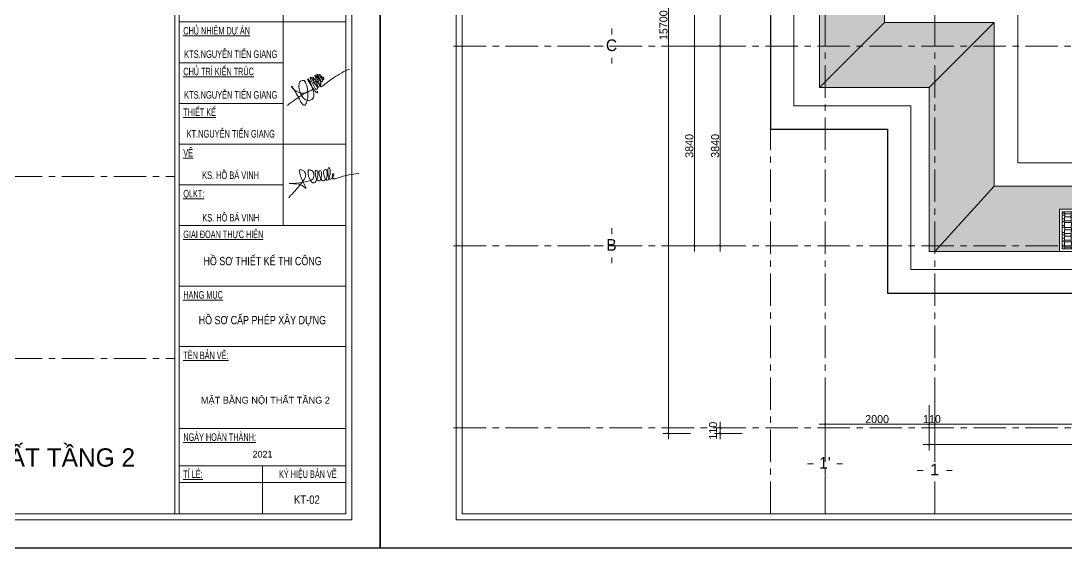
# Model space of a CAD drawing. Header units: millimetres. Extents: x 1832547 to 2001569, y -558009 to -417808.
# Drawn here: x 1936872 to 1956980, y -484525 to -474386 of the extents above; entities that cross this region are included whole.
import ezdxf
from ezdxf.enums import TextEntityAlignment as Align

# ---------------------------------------------------------------- set-up
doc = ezdxf.new("R2010")
doc.units = ezdxf.units.MM
doc.header["$MEASUREMENT"] = 0
doc.linetypes.add('CENTER', pattern=[2, 1.25, -0.25, 0.25, -0.25])
doc.layers.get('0').update_dxf_attribs({"linetype": 'CONTINUOUS'})
doc.layers.get('DEFPOINTS').update_dxf_attribs({"linetype": 'CONTINUOUS'})
for name, color, linetype, lineweight in [('AUDIT_I_160126172308-0', 7, 'CONTINUOUS', 5), ('CA. TUONG', 30, 'CONTINUOUS', 30), ('CA.dim 08', 8, 'CONTINUOUS', 13), ('CA.thay 145', 145, 'CONTINUOUS', 18), ('CA.tim 67', 67, 'CENTER', 9), ('CA.vat lieu 08', 8, 'CONTINUOUS', 5), ('CA.vat lieu 179', 179, 'CONTINUOUS', 5)]:
    doc.layers.add(name, color=color, linetype=linetype, lineweight=lineweight)
doc.styles.add('CA.JSC1', font='Vhavan.ttf', dxfattribs={"width": 0.8})
doc.styles.get("Standard").update_dxf_attribs({"font": 'roman.shx'})
doc.styles.add('VH01-VNAVANTH', font='Vhavan.ttf', dxfattribs={"width": 0.8})
doc.dimstyles.new('CA 70', dxfattribs={"dimscale": 0.7, "dimtxt": 220, "dimasz": 60, "dimexe": 160, "dimexo": 0, "dimgap": 30, "dimtad": 1, "dimdec": 0, "dimrnd": 5, "dimzin": 0, "dimdsep": 46, "dimtxsty": 'Standard', "dimblk": 'ARCHTICK', "dimcen": 0.09, "dimdle": 160, "dimclrd": 256, "dimclre": 256, "dimclrt": 255, "dimadec": 0, "dimazin": 0, "dimtfac": 1, "dimtdec": 0, "dimtix": 1, "dimtmove": 2, "dimatfit": 3, "dimldrblk": 'DOT', "dimfxl": 600, "dimfxlon": 1, "dimtolj": 1, "dimtzin": 0, "dimarcsym": 0})

# ---------------------------------------------------------------- blocks, each defined once
blk = doc.blocks.new('A$C2d76a15f')
at = {"color": 4, "linetype": 'Continuous', "lineweight": 18}
for p, q in [((1212.381184990983, 19312.80984569415), (1212.381184990983, 452.5398463322053)), ((27498.47177620605, 452.5398463322053), (27498.47177620605, 19312.80984569415)), ((1212.381184990983, 452.5398463322053), (27498.47177620605, 452.5398463322053))]:
    blk.add_line(p, q, dxfattribs=at)
for p, q in [((1305.551184986718, 19219.63984569728), (1305.551184986718, 545.7098463290749)), ((27405.30177621031, 545.7098463290749), (27405.30177621031, 19219.63984569728)), ((26405.40177626116, 5144.28509870905), (26405.40177626116, 9041.48416849156)), ((24743.30177632347, 8391.950990194484), (27405.30177621031, 8391.950990194484)), ((24743.30177632347, 7742.417811897409), (26405.40177626116, 7742.417811897409)), ((24743.30177632347, 7092.884633600333), (26405.40177626116, 7092.884633600333)), ((24743.30177632347, 6443.351455303244), (27405.30177621031, 6443.351455303244)), ((24743.30177632347, 5793.818277006154), (26405.40177626116, 5793.818277006154)), ((24743.30177632347, 5144.28509870905), (27405.30177621031, 5144.28509870905)), ((24743.30177632347, 4179.310098741626), (27405.30177621031, 4179.310098741626)), ((24743.30177632347, 3214.335098774187), (27405.30177621031, 3214.335098774187)), ((24743.30177632347, 1909.98484628294), (27405.30177621031, 1909.98484628294)), ((24743.30177632347, 1311.034846303213), (27405.30177621031, 1311.034846303213)), ((26074.30177626666, 1311.034846303213), (26074.30177626666, 545.7098463290749)), ((24743.30177632347, 1044.834846312209), (27405.30177621031, 1044.834846312209)), ((1305.551184986718, 545.7098463290749), (27405.30177621031, 545.7098463290749))]:
    blk.add_line(p, q)
at = {"linetype": 'Continuous', "lineweight": 18, "ltscale": 100}
for p, q in [((24676.75177632621, 545.7098463290749), (24676.75177632621, 19219.63984569728)), ((24743.30177632347, 545.7098463290749), (24743.30177632347, 19219.63984569728))]:
    blk.add_line(p, q, dxfattribs=at)
for points in [[(26903.66614295069, 7397.699936401212), (26882.96850821514, 7447.823583723277), (26866.79463418376, 7479.486968357029), (26854.19255601255, 7498.713613933307), (26841.12598578964, 7510.057709792582), (26832.72636245159, 7513.029399182828), (26832.30960711247, 7507.442494744146), (26837.05729259951, 7493.504784625751), (26851.47679292438, 7459.244813242001), (26890.24944157959, 7375.493251603681), (26914.14822723965, 7331.498842510349), (26933.8542496685, 7317.672063567077), (26946.01315731245, 7321.023979520829), (26952.72168420893, 7341.554744998122), (26951.04450843208, 7367.951344066161), (26925.4687232061, 7441.694422807785), (26899.05417388074, 7485.688831901116), (26883.54091468306, 7503.705525114896), (26876.41318194784, 7509.571513332143), (26874.73618238192, 7510.409511648901), (26873.47821244382, 7508.733515015403), (26873.8975944935, 7504.124562929886), (26899.89276176916, 7437.504431224033), (26935.9506312841, 7370.884299518164), (26958.17224116732, 7351.610570172636), (26971.58911874935, 7352.448568489393), (26979.13605732337, 7370.465339016415), (26979.13605732337, 7390.99602718045), (26967.81556135692, 7437.923469039026), (26940.56260035406, 7501.610567979633), (26921.69516581363, 7532.197158631439), (26914.5674330784, 7537.225148531948), (26911.21325773561, 7536.387150215191), (26910.37466984718, 7529.683240994429), (26916.66381469399, 7504.543523431636), (26948.52892097775, 7432.895479138517), (26966.55776762972, 7409.85079602423), (26987.94096583545, 7390.158106176952), (27002.19643130594, 7386.806112909942), (27004.71201876028, 7411.526792657727), (26995.90728645914, 7446.72233539505), (26968.65414924534, 7524.65525109392), (26955.65665371298, 7546.862013204713), (26945.17474563495, 7556.498877877477), (26939.72401246564, 7559.012795514487), (26938.46621873847, 7552.727924108716), (26946.85174520087, 7527.169246044175), (26979.97464521179, 7470.185979011087), (27001.77704925623, 7448.817292530295), (27021.48307168511, 7440.437386676036), (27031.12656808565, 7442.532343811281), (27031.96515597407, 7466.834063057335), (27023.16024746196, 7501.191607477884), (27007.64698826433, 7534.292193079946), (26994.649316521, 7550.213929158463), (26983.32882055455, 7555.241841745728), (26979.97464521179, 7552.727924108716), (26980.81323310021, 7545.604977072964), (26993.39152279383, 7521.30333514017), (27016.03251472673, 7492.811701623627), (27037.83491877121, 7477.727886548588), (27046.63982728329, 7473.53797227808), (27051.25179635324, 7474.375970594838), (27053.76756001855, 7483.59379745261), (27048.73620889891, 7502.867604111381), (27038.67350665963, 7512.085430969155), (27030.28798019719, 7511.247432652397), (27017.70969050358, 7501.610567979633), (27005.55060664871, 7473.956932779845), (27003.45422503311, 7457.197198384554)], [(27002.62057105113, 7434.156458246023), (27000.51661236491, 7373.393114480668), (27000.94128074293, 7363.751456386406), (27001.78286421745, 7359.966895485648), (27004.72840637818, 7357.023348118384), (27011.88186591143, 7359.125881952154), (27091.83211977794, 7417.576322530491), (27175.9673835941, 7477.408969392343), (27303.04613582163, 7560.669309208981), (27447.79814101367, 7632.155459556596), (27456.21397575868, 7634.678500157113)], [(26469.56607406109, 7061.230584942889), (26716.46967874416, 7234.478522398442), (26863.89075112385, 7310.196877364315), (26877.65018278347, 7315.159228315573), (26880.13880996321, 7315.780981472079), (26882.21263657782, 7315.366505138822), (26872.67292842404, 7309.149128200308), (26835.55109722167, 7293.191286834035), (26801.53991783578, 7278.476951780754), (26748.65689863583, 7258.788668788728), (26724.52058062155, 7256.063763292474), (26652.9229017707, 7266.87934577474), (26603.80339593931, 7291.838459585528), (26569.25336348284, 7319.709499644332), (26545.94241753612, 7347.164594418127), (26538.03336546967, 7357.980176900393), (26536.36834824803, 7362.971984199901), (26536.36834824803, 7363.388006798157), (26537.20076875336, 7364.219974681406), (26545.94241753612, 7356.73226373215), (26564.25813560696, 7332.189095206357), (26598.39195781077, 7276.863037687001), (26654.93857877336, 7175.249073513092), (26680.00458573474, 7126.820517592507), (26711.33876844046, 7080.865831045436), (26730.55615791816, 7066.671272971907), (26748.52015894229, 7067.088764521901), (26764.81315157269, 7085.458160782182), (26791.13272319854, 7161.858341299814), (26797.39913683342, 7246.190783954204), (26789.45607605453, 7323.536892085594), (26760.63007994345, 7427.491205650262), (26736.81728522466, 7457.132796447313), (26711.33330590115, 7460.890220397318), (26679.58291294278, 7445.443187673793), (26657.44112661776, 7398.684597953214), (26659.94772731392, 7310.594808662061), (26710.49771359879, 7198.708232960618), (26761.04787609466, 7149.444693940048), (26801.15366344381, 7139.424974053274), (26858.80583187686, 7157.376956076805), (26885.12522729181, 7188.688513073863), (26894.73401013613, 7227.097349107675), (26886.37861574534, 7279.700743215015), (26851.2566025606, 7394.34802044746), (26820.23008416531, 7461.806150470071), (26804.71682496763, 7478.984922680354), (26795.91191645552, 7482.755876449095), (26794.23491688961, 7481.079879815599), (26795.49271061677, 7472.281013459591), (26826.10002317336, 7415.716706928235), (26873.8975944935, 7338.202751731113), (26903.60298611452, 7300.443397741736), (26925.98138473455, 7277.764852149292), (26941.51741414856, 7265.582080184173), (26950.62530259334, 7263.202791484226), (26952.19782960429, 7274.061857283579), (26949.63615723989, 7288.204401013709)], [(26491.47503392561, 5584.548696008467), (26516.12261559337, 5616.199414702014), (26545.46227657376, 5647.85013339545), (26567.75977136313, 5673.639019526274), (26607.35544359809, 5714.667611271695), (26631.13387078419, 5741.628863915087), (26651.08667499169, 5769.763542119258), (26662.82092049494, 5785.00218868553), (26674.33706741496, 5796.724794762537), (26685.08939942656, 5808.447400839657), (26701.55013639628, 5830.720246481106), (26752.07835335209, 5912.029741843895), (26761.46790827303, 5969.469346668155), (26745.03888530954, 6003.464798386723), (26703.96228067784, 6028.081318004982), (26660.5382873158, 6025.737644028284), (26661.71198168099, 6005.80847236342), (26688.98486131935, 5911.538343414024), (26752.01899409695, 5773.623773319119), (26768.15661708041, 5740.169495302357), (26707.11319058775, 5781.676540427332), (26654.46800945229, 5803.368623969194), (26503.16071276544, 5814.104837072671), (26833.29530527128, 5861.424175958515), (26879.18810402199, 5892.47653233982), (26893.99284191027, 5935.359517728828), (26893.99284191027, 5964.933442627334), (26888.07310527339, 5981.199366083549), (26880.669387255, 5998.944780070999), (26871.78708415164, 6010.774350030379), (26858.46362949639, 6021.125488506958), (26845.14017484113, 6027.040273486593), (26824.41300216793, 6031.47662698354), (26815.53069906458, 6031.47662698354), (26808.12967919423, 6031.47662698354), (26800.72596117585, 6021.125488506958), (26799.24737609042, 6006.337996533544), (26799.24737609042, 5995.986858056963), (26800.72596117585, 5979.720934600749), (26803.68852764233, 5957.540226164789), (26809.6082642792, 5929.444732749194), (26817.01198229759, 5904.3061022992), (26827.37556863441, 5888.040178842984), (26839.21774005621, 5868.81739242106), (26849.58132639303, 5851.073037481935), (26861.42349781482, 5837.763976991431), (26868.82721583321, 5830.370760528886), (26883.63195372149, 5825.934407032051), (26905.83771148055, 5833.32868254292), (26919.16116613536, 5842.200330488266), (26931.46856268993, 5859.94468542739), (26942.3773439759, 5884.662623807279), (26950.24922699778, 5908.742455796035), (26953.23634594693, 5925.132727378097), (26956.1716617827, 5954.583363199079), (26956.1716617827, 5978.24250311795), (26956.1716617827, 5998.944780070999), (26948.77064191236, 6016.689135010124), (26933.4312899617, 6024.780736148965), (26925.56615821211, 6023.257537055996), (26916.20129781692, 6006.337996533544), (26916.20129781692, 5981.199366083549), (26918.26282158917, 5955.259120793317), (26921.96071355022, 5934.528489161145), (26945.80807544588, 5876.210608883605), (26966.53524811952, 5859.94468542739), (26984.29985432624, 5858.46625394448), (27000.78981430581, 5873.195419285682), (27005.02702699988, 5886.561747360185), (27013.0284144321, 5942.341636283559), (27012.10394144183, 5983.40319482093), (27009.40874710768, 6006.910153878343), (26993.37102778761, 6020.802478763193), (26975.11805679872, 6012.780187586651), (26972.92716065033, 5984.33626726705), (26982.41924519418, 5944.2237523359), (27003.59431042983, 5888.066655051441), (27026.95757366582, 5862.540412909084), (27045.94174275352, 5860.35241903826), (27064.19741189046, 5866.186716344201), (27086.57379648103, 5887.155376933564), (27104.84231284751, 5936.62719859197), (27107.36021610326, 5984.294428333131), (27096.61296155154, 6028.699802235618), (27065.95804879567, 6034.92999535599), (27052.16906825869, 6018.834766947174), (27047.23145748137, 5982.662970889688), (27056.79154352969, 5936.292051232096), (27066.75451783328, 5907.316159259391), (27088.38091210797, 5872.504998741404), (27104.84231284751, 5867.571951573074), (27129.53306488259, 5892.235069318295), (27139.40828643768, 5918.540771039121), (27147.64033588125, 5948.135876904346), (27152.56694533131, 5975.862819167648), (27154.22381691767, 6004.037743538723), (27154.22381691767, 6027.055100163363), (27149.28620614036, 6050.07351583633), (27137.76241617813, 6063.22689622096), (27127.04437946653, 6062.631153335657), (27117.35163572966, 6041.562933252056), (27116.4342740701, 6022.336595759963), (27116.87517657256, 6005.416662568648), (27117.87787420055, 5985.496243220803), (27119.65784332751, 5951.424222000533), (27121.30371358662, 5936.62719859197), (27124.59545410528, 5918.540771039121), (27137.76241617813, 5893.878712342225), (27144.34859536304, 5884.013677053781), (27159.16142769544, 5884.013677053781), (27180.56043921231, 5897.1670574383), (27201.95945072918, 5925.117461231382), (27209.65670815161, 5957.538518018138), (27208.5429317656, 5969.509590505057), (27203.60532098829, 5972.797935601242), (27192.28372726342, 5959.415509808671), (27190.14321672521, 5927.692998194558), (27193.7300994332, 5907.032092726746), (27197.02183995141, 5900.455402534486), (27264.18413911699, 5901.728378639364), (27607.82011377229, 5976.548798900892)]]:
    blk.add_spline(points, degree=3)
at = {"layer": 'DEFPOINTS', "ltscale": 600}
for p, q in [((-0.0003083094488829374, -0.0001536530908197165), (-0.0003083094488829374, 19765.34984567884)), ((27950.99969050125, 19765.34984567884), (27950.99969050125, -0.0001536530908197165)), ((27950.99969050125, -0.0001536530908197165), (-0.0003083094488829374, -0.0001536530908197165)), ((-0.0003083094488829374, -0.0001536530908197165), (-0.0003083094488829374, -0.0001536530908197165))]:
    blk.add_line(p, q, dxfattribs=at)
at = {"color": 140, "linetype": 'Continuous', "lineweight": 18, "style": 'VH01-VNAVANTH', "width": 0.7}
for s, p in [('%%Uchñ nhiÖm dù ¸n', (24809.85177632049, 8192.300990201213)), ('%%Uchñ tr× kiÕn tróc', (24809.85177632049, 7542.767811904137)), ('%%uthiÕt kÕ', (24809.85177632049, 6893.234633607091)), ('%%uvÏ', (24809.85177632049, 6243.701455309943)), ('%%uQLKT:', (24809.85177632049, 5594.168277012868)), ('%%Ugiai ®o¹n thùc hiÖn', (24809.85177632049, 4944.635098715749)), ('%%Uh¹ng môc', (24809.85177632049, 3979.66009874834)), ('%%uTªn b¶n vÏ:', (24809.85177632049, 3014.685098780901)), ('%%uNgµy hoµn thµnh:', (24809.85177632049, 1710.334846289712)), ('%%uTØ lÖ:', (24809.85177632049, 1119.411211757266)), ('ký hiÖu b¶n vÏ', (26336.27642320842, 1119.411211757266))]:
    blk.add_text(s, height=119.7899999959554, dxfattribs=at).set_placement(p)
at = {"color": 140, "linetype": 'Continuous', "lineweight": 18, "style": 'VH01-VNAVANTH'}
for s, height, width, p in [('kts.nguyÔn tiÕn giang', 119.7899999959518, 0.6800000000164399, (25566.45759326709, 7818.950311894805)), ('kts.nguyÔn tiÕn giang', 119.7899999959518, 0.6800000000164399, (25566.45759326709, 7169.417133597701)), ('kt.nguyÔn tiÕn giang', 119.7899999959554, 0.6800000000164192, (25566.45759326709, 6548.500455299669)), ('ks. Hå B¸ VINH', 119.7899999959518, 0.6800000000164399, (25564.18151373463, 5887.751164316287)), ('ks. Hå B¸ VINH', 119.7899999959518, 0.6800000000164399, (25566.45759326709, 5209.504098706821)), ('hå s¬ thiÕt kÕ thi c«ng', 133.0999999955002, 0.8, (26074.30177626689, 4511.567431381802)), ('hå s¬ cÊp phÐp x©y dùng', 133.0999999955002, 0.8, (26071.12395895924, 3569.369051769841))]:
    blk.add_text(s, height=height, dxfattribs=dict(at, width=width)).set_placement(p, align=Align.CENTER)
blk.add_text('2021', height=106.4799999902025, dxfattribs=at).set_placement((26074.30177626689, 1444.01425139379), align=Align.CENTER)
blk = doc.blocks.new('ỬT54')
at = {"layer": 'CA.tim 67', "ltscale": 500}
for p, q in [((1911657.268446233, -477381.8305095854), (1939836.286510009, -477381.8305095855)), ((1911657.268446233, -480881.8315198926), (1939836.286510009, -480881.8315198926))]:
    blk.add_line(p, q, dxfattribs=at)
blk = doc.blocks.new('_ArchTick')
at = {"color": 1, "linetype": 'ByBlock', "const_width": 0.150000081}
blk.add_lwpolyline([(-0.5000002699998733, -0.5000002699998733), (0.5000002699998733, 0.5000002699998733)], dxfattribs=at)
blk = doc.blocks.new('*D712')
at = {"layer": 'CA.dim 08', "lineweight": -2, "transparency": 16777216}
for p, q in [((1950746.611480473, -474869.7710244496), (1950214.611480473, -474869.7710244496)), ((1950326.611480473, -478821.7702716351), (1950326.611480473, -474757.7710244496)), ((1950746.611480473, -478709.7702716351), (1950214.611480473, -478709.7702716351))]:
    blk.add_line(p, q, dxfattribs=at)
at = {"layer": 'DEFPOINTS', "color": 0, "transparency": 16777216}
for p in [(1950326.611480473, -474869.7710244496), (1950819.830381828, -474869.7710244496), (1950919.830381828, -478709.7702716351)]:
    blk.add_point(p, dxfattribs=at)
at = {"layer": 'CA.dim 08', "lineweight": -2, "transparency": 16777216, "xscale": 42, "yscale": 42, "zscale": 42}
for p, rotation in [((1950326.611480473, -474869.7710244496), 90), ((1950326.611480473, -478709.7702716351), 270)]:
    blk.add_blockref('_ArchTick', p, dxfattribs=dict(at, rotation=rotation))
at = {"layer": 'CA.dim 08', "color": 255, "transparency": 16777216, "insert": (1950228.611480472, -476789.7706480428), "char_height": 154, "attachment_point": 5, "rotation": 90}
blk.add_mtext('\\A1;3840', dxfattribs=at)
blk = doc.blocks.new('_DOT')
at = {"color": 1, "linetype": 'ByBlock'}
blk.add_line((-0.5, 0), (-1, 0), dxfattribs=at)
at = {"color": 1, "linetype": 'ByBlock', "const_width": 0.5}
blk.add_lwpolyline([(-0.25, 0, 1), (0.25, 0, 1)], format="xyb", close=True, dxfattribs=at)
blk = doc.blocks.new('*D713')
at = {"layer": 'CA.dim 08', "lineweight": -2, "transparency": 16777216}
for p, q in [((1950326.611480463, -474981.7710244496), (1950326.611480463, -471497.7702753721)), ((1950746.611480463, -471609.7702753721), (1950214.611480463, -471609.7702753721)), ((1950746.611480463, -474869.7710244496), (1950214.611480463, -474869.7710244496))]:
    blk.add_line(p, q, dxfattribs=at)
at = {"layer": 'DEFPOINTS', "color": 0, "transparency": 16777216}
for p in [(1950326.611480463, -471609.7702753721), (1950819.830381828, -471609.7702753721), (1950819.830381828, -474869.7710244496)]:
    blk.add_point(p, dxfattribs=at)
at = {"layer": 'CA.dim 08', "lineweight": -2, "transparency": 16777216, "xscale": 42, "yscale": 42, "zscale": 42}
for p, rotation in [((1950326.611480463, -471609.7702753721), 90), ((1950326.611480463, -474869.7710244496), 270)]:
    blk.add_blockref('_ArchTick', p, dxfattribs=dict(at, rotation=rotation))
at = {"layer": 'CA.dim 08', "color": 255, "transparency": 16777216, "insert": (1950228.611480463, -473239.7706499113), "char_height": 154, "attachment_point": 5, "rotation": 90}
blk.add_mtext('\\A1;3260', dxfattribs=at)
blk = doc.blocks.new('*D716')
at = {"layer": 'CA.dim 08', "lineweight": -2, "transparency": 16777216}
for p, q in [((1950250.130647894, -474869.7710244498), (1949718.130647894, -474869.7710244498)), ((1949830.130647894, -474757.7710244498), (1949830.130647894, -478821.7695395974)), ((1950250.130647894, -478709.7695395974), (1949718.130647894, -478709.7695395974))]:
    blk.add_line(p, q, dxfattribs=at)
at = {"layer": 'DEFPOINTS', "color": 0, "transparency": 16777216}
for p in [(1950819.830381828, -474869.7710244498), (1949830.130647894, -478709.7695395974), (1950719.799824531, -478709.7695395974)]:
    blk.add_point(p, dxfattribs=at)
at = {"layer": 'CA.dim 08', "lineweight": -2, "transparency": 16777216, "xscale": 42, "yscale": 42, "zscale": 42}
for p, rotation in [((1949830.130647894, -474869.7710244498), 90), ((1949830.130647894, -478709.7695395974), 270)]:
    blk.add_blockref('_ArchTick', p, dxfattribs=dict(at, rotation=rotation))
at = {"layer": 'CA.dim 08', "color": 255, "transparency": 16777216, "insert": (1949732.130647894, -476789.7702820241), "char_height": 154, "attachment_point": 5, "rotation": 90}
blk.add_mtext('\\A1;3840', dxfattribs=at)
blk = doc.blocks.new('*D717')
at = {"layer": 'CA.dim 08', "lineweight": -2, "transparency": 16777216}
for p, q in [((1949830.130647883, -474981.7710244498), (1949830.130647883, -466507.7702716353)), ((1950250.130647883, -466619.7702716353), (1949718.130647883, -466619.7702716353)), ((1950250.130647883, -474869.7710244498), (1949718.130647883, -474869.7710244498))]:
    blk.add_line(p, q, dxfattribs=at)
at = {"layer": 'DEFPOINTS', "color": 0, "transparency": 16777216}
for p in [(1949830.130647883, -466619.7702716353), (1950919.830381828, -466619.7702716353), (1950819.830381828, -474869.7710244498)]:
    blk.add_point(p, dxfattribs=at)
at = {"layer": 'CA.dim 08', "lineweight": -2, "transparency": 16777216, "xscale": 42, "yscale": 42, "zscale": 42}
for p, rotation in [((1949830.130647883, -466619.7702716353), 90), ((1949830.130647883, -474869.7710244498), 270)]:
    blk.add_blockref('_ArchTick', p, dxfattribs=dict(at, rotation=rotation))
at = {"layer": 'CA.dim 08', "color": 255, "transparency": 16777216, "insert": (1949732.130647883, -470744.770648043), "char_height": 154, "attachment_point": 5, "rotation": 90}
blk.add_mtext('\\A1;8250', dxfattribs=at)
blk = doc.blocks.new('*D718')
at = {"layer": 'CA.dim 08', "lineweight": -2, "transparency": 16777216}
for p, q in [((1950326.611480477, -482097.7712819423), (1950326.611480477, -482431.7712819423)), ((1950746.611480477, -482209.7712819423), (1950214.611480477, -482209.7712819423)), ((1950746.611480477, -482319.7712819423), (1950214.611480477, -482319.7712819423))]:
    blk.add_line(p, q, dxfattribs=at)
at = {"layer": 'DEFPOINTS', "color": 0, "transparency": 16777216}
for p in [(1950326.611480477, -482319.7712819423), (1950919.830381828, -482209.7712819423), (1950919.830381828, -482319.7712819423)]:
    blk.add_point(p, dxfattribs=at)
at = {"layer": 'CA.dim 08', "lineweight": -2, "transparency": 16777216, "xscale": 42, "yscale": 42, "zscale": 42}
for p, rotation in [((1950326.611480477, -482209.7712819423), 90), ((1950326.611480477, -482319.7712819423), 270)]:
    blk.add_blockref('_ArchTick', p, dxfattribs=dict(at, rotation=rotation))
at = {"layer": 'CA.dim 08', "color": 255, "transparency": 16777216, "insert": (1950188.749912694, -482266.607670667), "char_height": 154, "attachment_point": 5, "rotation": 90}
blk.add_mtext('\\A1;110', dxfattribs=at)
blk = doc.blocks.new('*D719')
at = {"layer": 'CA.dim 08', "lineweight": -2, "transparency": 16777216}
for p, q in [((1949333.64981531, -466507.7702716353), (1949333.64981531, -482431.770549905)), ((1949753.64981531, -466619.7702716353), (1949221.64981531, -466619.7702716353)), ((1949753.64981531, -482319.770549905), (1949221.64981531, -482319.770549905))]:
    blk.add_line(p, q, dxfattribs=at)
at = {"layer": 'DEFPOINTS', "color": 0, "transparency": 16777216}
for p in [(1950423.349549248, -466619.7702716353), (1949333.64981531, -482319.770549905), (1950423.349549248, -482319.770549905)]:
    blk.add_point(p, dxfattribs=at)
at = {"layer": 'CA.dim 08', "lineweight": -2, "transparency": 16777216, "xscale": 42, "yscale": 42, "zscale": 42}
for p, rotation in [((1949333.64981531, -466619.7702716353), 90), ((1949333.64981531, -482319.770549905), 270)]:
    blk.add_blockref('_ArchTick', p, dxfattribs=dict(at, rotation=rotation))
at = {"layer": 'CA.dim 08', "color": 255, "transparency": 16777216, "insert": (1949235.64981531, -474469.7704107706), "char_height": 154, "attachment_point": 5, "rotation": 90}
blk.add_mtext('\\A1;15700', dxfattribs=at)
blk = doc.blocks.new('FDBNDFJKBNFJKDNBFD')
at = {"layer": 'CA.vat lieu 08'}
for p, q in [((664804.5, -453296.5), (664804.5, -453401.4999928905)), ((664594.4999999624, -453611.5000042857), (664489.5000070457, -453611.5000042857)), ((665014.5000000377, -453611.5000042857), (665119.4999929544, -453611.5000042857)), ((664804.5, -453926.4999857516), (664804.5, -453821.4999928611))]:
    blk.add_line(p, q, dxfattribs=at)
blk = doc.blocks.new('*D722')
at = {"layer": 'CA.dim 08', "lineweight": -2, "transparency": 16777216}
for p, q in [((1954454.172125471, -481775.8067420123), (1954454.172125471, -482255.4963392846)), ((1960454.284656078, -481775.8067420123), (1960454.284656078, -482255.4963392846)), ((1954342.172125471, -482143.4963392846), (1960566.284656078, -482143.4963392846))]:
    blk.add_line(p, q, dxfattribs=at)
at = {"layer": 'DEFPOINTS', "color": 0, "transparency": 16777216}
for p in [(1954454.172125471, -481775.8067420123), (1960454.284656078, -481775.8067420123), (1960454.284656078, -482143.4963392846)]:
    blk.add_point(p, dxfattribs=at)
at = {"layer": 'CA.dim 08', "lineweight": -2, "transparency": 16777216, "xscale": 42, "yscale": 42, "zscale": 42, "rotation": 180}
blk.add_blockref('_ArchTick', (1954454.172125471, -482143.4963392846), dxfattribs=at)
at = {"layer": 'CA.dim 08', "lineweight": -2, "transparency": 16777216, "xscale": 42, "yscale": 42, "zscale": 42}
blk.add_blockref('_ArchTick', (1960454.284656078, -482143.4963392846), dxfattribs=at)
at = {"layer": 'CA.dim 08', "color": 255, "transparency": 16777216, "insert": (1957454.228390774, -482045.4963392846), "char_height": 154, "attachment_point": 5}
blk.add_mtext('\\A1;6000', dxfattribs=at)
blk = doc.blocks.new('*D723')
at = {"layer": 'CA.dim 08', "lineweight": -2, "transparency": 16777216}
for p, q in [((1954344.172125471, -481775.8067420123), (1954344.172125471, -482255.4963392846)), ((1954454.172125471, -481775.8067420123), (1954454.172125471, -482255.4963392846)), ((1954344.172125471, -482143.4963392846), (1954302.172125471, -482143.4963392846)), ((1954344.172125471, -482143.4963392846), (1954454.172125471, -482143.4963392846)), ((1954454.172125471, -482143.4963392846), (1954496.172125471, -482143.4963392846))]:
    blk.add_line(p, q, dxfattribs=at)
at = {"layer": 'DEFPOINTS', "color": 0, "transparency": 16777216}
for p in [(1954344.172125471, -481775.8067420123), (1954454.172125471, -481775.8067420123), (1954454.172125471, -482143.4963392846)]:
    blk.add_point(p, dxfattribs=at)
at = {"layer": 'CA.dim 08', "lineweight": -2, "transparency": 16777216, "xscale": 42, "yscale": 42, "zscale": 42}
blk.add_blockref('_ArchTick', (1954344.172125471, -482143.4963392846), dxfattribs=at)
at = {"layer": 'CA.dim 08', "lineweight": -2, "transparency": 16777216, "xscale": 42, "yscale": 42, "zscale": 42, "rotation": 180}
blk.add_blockref('_ArchTick', (1954454.172125471, -482143.4963392846), dxfattribs=at)
at = {"layer": 'CA.dim 08', "color": 255, "transparency": 16777216, "insert": (1954399.172125471, -482045.4963392846), "char_height": 154, "attachment_point": 5}
blk.add_mtext('\\A1;110', dxfattribs=at)
blk = doc.blocks.new('*D726')
at = {"layer": 'CA.dim 08', "lineweight": -2, "transparency": 16777216}
for p, q in [((1954344.172125471, -482113.3197756654), (1954344.172125471, -482645.3197756654)), ((1964124.284656077, -482113.3197756654), (1964124.284656077, -482645.3197756654)), ((1954232.172125471, -482533.3197756654), (1964236.284656077, -482533.3197756654))]:
    blk.add_line(p, q, dxfattribs=at)
at = {"layer": 'DEFPOINTS', "color": 0, "transparency": 16777216}
for p in [(1954344.172125471, -481775.8067420123), (1964124.284656077, -481775.8067420122), (1964124.284656077, -482533.3197756654)]:
    blk.add_point(p, dxfattribs=at)
at = {"layer": 'CA.dim 08', "lineweight": -2, "transparency": 16777216, "xscale": 42, "yscale": 42, "zscale": 42, "rotation": 180}
blk.add_blockref('_ArchTick', (1954344.172125471, -482533.3197756654), dxfattribs=at)
at = {"layer": 'CA.dim 08', "lineweight": -2, "transparency": 16777216, "xscale": 42, "yscale": 42, "zscale": 42}
blk.add_blockref('_ArchTick', (1964124.284656077, -482533.3197756654), dxfattribs=at)
at = {"layer": 'CA.dim 08', "color": 255, "transparency": 16777216, "insert": (1959234.228390774, -482435.3197756654), "char_height": 154, "attachment_point": 5}
blk.add_mtext('\\A1;9780', dxfattribs=at)
blk = doc.blocks.new('*D727')
at = {"layer": 'CA.dim 08', "lineweight": -2, "transparency": 16777216}
for p, q in [((1952344.172952536, -481723.4963392846), (1952344.172952536, -482255.4963392846)), ((1954344.172125471, -481775.8067420123), (1954344.172125471, -482255.4963392846)), ((1952232.172952536, -482143.4963392846), (1954456.172125471, -482143.4963392846))]:
    blk.add_line(p, q, dxfattribs=at)
at = {"layer": 'DEFPOINTS', "color": 0, "transparency": 16777216}
for p in [(1952344.172952536, -481571.2479635694), (1954344.172125471, -481775.8067420123), (1954344.172125471, -482143.4963392846)]:
    blk.add_point(p, dxfattribs=at)
at = {"layer": 'CA.dim 08', "lineweight": -2, "transparency": 16777216, "xscale": 42, "yscale": 42, "zscale": 42, "rotation": 180}
blk.add_blockref('_ArchTick', (1952344.172952536, -482143.4963392846), dxfattribs=at)
at = {"layer": 'CA.dim 08', "lineweight": -2, "transparency": 16777216, "xscale": 42, "yscale": 42, "zscale": 42}
blk.add_blockref('_ArchTick', (1954344.172125471, -482143.4963392846), dxfattribs=at)
at = {"layer": 'CA.dim 08', "color": 255, "transparency": 16777216, "insert": (1953344.172539004, -482045.4963392846), "char_height": 154, "attachment_point": 5}
blk.add_mtext('\\A1;2000', dxfattribs=at)
blk = doc.blocks.new('t5hy6')
at = {"layer": 'CA.vat lieu 179'}
h = blk.add_hatch(dxfattribs=at)
h.set_pattern_fill('AR-RSHKE', color=256, scale=11)
h.set_pattern_definition([(0, (1387.745830116794, 318.9766716677696), (280.5, 132), [66, -55, 77, -33, 99, -44]), (0, (1453.745830116794, 324.4766716677696), (280.5, 132), [55, -209, 44, -66]), (0, (1585.745830116794, 310.7266716677696), (280.5, 132), [33, -341]), (90, (1387.745830116794, 318.9766716677696), (-93.5, 132), [126.5, -401.5]), (90, (1453.745830116794, 318.9766716677696), (-93.5, 132), [123.75, -404.25]), (90, (1508.745830116794, 318.9766716677696), (-93.5, 132), [115.5, -412.5]), (90, (1585.745830116794, 310.7266716677696), (-93.5, 132), [126.5, -401.5]), (90, (1618.745830116794, 310.7266716677696), (-93.5, 132), [126.5, -401.5]), (90, (1717.745830116794, 318.9766716677696), (-93.5, 132), [121, -407])])
h.paths.add_polyline_path([(1959233.945750209, -465119.7664490941), (1955599.172611669, -465119.7646961505), (1956799.170732083, -466374.7652748742), (1962869.283814457, -466374.7682023103), (1964124.283814457, -465119.7695395972), (1964124.283814457, -465119.7688075596), (1960434.508796331, -465119.7670280902), (1960434.508796331, -465930.0487882525), (1959233.945750209, -465930.0487882525)], flags=17)
h.paths.add_polyline_path([(1956799.170732083, -466374.7652748742), (1955599.172611669, -465119.7646961505), (1955544.170467877, -465119.7646696246), (1955544.170783662, -466619.7695395966), (1956799.171047868, -467874.7695395958)], flags=17)
h.paths.add_polyline_path([(1955544.170783662, -466619.7695395966), (1954344.171281507, -466619.7695395973), (1954344.171281639, -466729.769261328), (1955599.171283011, -467874.7695395965), (1956799.171047868, -467874.7695395958)], flags=16)
h.paths.add_polyline_path([(1955599.171283011, -467874.7695395965), (1954344.171281639, -466729.769261328), (1954344.171283844, -468569.4880202734), (1955154.45098759, -468569.4880202734), (1955154.45098759, -469770.0510663954), (1954344.171285283, -469770.0510663954), (1954344.171286529, -470809.7695395975), (1955599.171288034, -472064.7699727812)], flags=17)
h.paths.add_polyline_path([(1954344.171286529, -470809.7695395975), (1952234.172961415, -470809.7688112974), (1953489.171283907, -472064.7692444805), (1955599.171288034, -472064.7699727812)])
h.paths.add_polyline_path([(1953489.171283907, -472064.7692444805), (1952234.172961415, -470809.7688112974), (1952234.171283907, -470809.7688112968), (1952234.171283907, -472639.4876627746), (1953044.450986934, -472639.4876627746), (1953044.450986934, -473840.0507088966), (1952234.171283907, -473840.0507088966), (1952234.171283907, -475669.7695603744), (1953489.171283907, -474414.7695603744)])
h.paths.add_polyline_path([(1955599.169626313, -474414.7695603743), (1953489.171283907, -474414.7695603744), (1952234.171283907, -475669.7695603744), (1954344.169626313, -475669.7695603744)])
h.paths.add_polyline_path([(1955599.169626313, -474414.7695603743), (1954344.169626313, -475669.7695603744), (1954344.169626313, -478819.7705499046), (1954454.171283908, -478819.7705499046), (1955599.169626313, -477564.7705499046)])
h.paths.add_polyline_path([(1959309.282998484, -477564.7705499046), (1955599.169626313, -477564.7705499046), (1954454.171283908, -478819.7705499046), (1956853.944789337, -478819.7705499046), (1956853.944789337, -478009.4908468777), (1958054.507835459, -478009.4908468777), (1958054.507835459, -478819.7705499046), (1960564.282998484, -478819.7705499046)])
h.paths.add_polyline_path([(1960564.282998484, -474979.7702924118), (1959309.282998484, -473724.7702924118), (1959309.282998484, -477564.7705499046), (1960564.282998484, -478819.7705499046)])
h.paths.add_polyline_path([(1962869.282998483, -473724.7702924118), (1959309.282998484, -473724.7702924118), (1960564.282998484, -474979.7702924118), (1964124.282998483, -474979.7702924118)])
h.paths.add_polyline_path([(1964124.282998483, -471729.7773413896), (1962869.282998483, -470492.5916464537), (1962869.282998483, -473724.7702924118), (1964124.282998483, -474979.7702924118)])
h.paths.add_polyline_path([(1963569.28317466, -470482.5838417426), (1962869.282998483, -470492.5916464537), (1964124.282998483, -471729.7773413896), (1964824.282970496, -471719.7695395975)], flags=17)
h.paths.add_polyline_path([(1964824.283812114, -466619.7685292902), (1964124.283814457, -466619.7685289615), (1964124.283814457, -465119.7688075596), (1955544.170467877, -465119.7646696246), (1955544.170783662, -466619.7695395966), (1954344.171281507, -466619.7695395973), (1954344.171283844, -468569.4880202734), (1955154.45098759, -468569.4880202734), (1955154.45098759, -469770.0510663954), (1954344.171285283, -469770.0510663954), (1954344.171286529, -470809.7695395975), (1955599.171288034, -472064.7699727812), (1955599.171283011, -467874.7695395965), (1956799.171047868, -467874.7695395958), (1956799.170732083, -466374.7652748742), (1962869.283814457, -466374.7682023103), (1962869.283814457, -467874.7685283723), (1963569.28360501, -467874.768528701), (1963569.28317466, -470482.5838417426), (1964824.282970496, -471719.7695395975)])
h.paths.add_polyline_path([(1960434.508796331, -465930.0487882525), (1959233.945750209, -465930.0487882525), (1959233.945750209, -465119.7690852256), (1960434.508796331, -465119.7690852256)], flags=16)
h = blk.add_hatch(dxfattribs=at)
h.set_pattern_fill('AR-RSHKE', color=256, scale=11, angle=-90.00000000000001)
h.set_pattern_definition([(270, (2428056.516070154, 1478081.639613587), (131.9999999999999, -280.5), [66, -55, 77, -33, 99, -44]), (270, (2428062.016070154, 1478015.639613587), (131.9999999999999, -280.5), [55, -209, 44, -66]), (270, (2428048.266070154, 1477883.639613587), (131.9999999999999, -280.5), [33, -341]), (360, (2428056.516070154, 1478081.639613587), (132, 93.49999999999997), [126.5, -401.5]), (360, (2428056.516070154, 1478015.639613587), (132, 93.49999999999997), [123.75, -404.25]), (360, (2428056.516070154, 1477960.639613587), (132, 93.49999999999997), [115.5, -412.5]), (360, (2428048.266070154, 1477883.639613587), (132, 93.49999999999997), [126.5, -401.5]), (360, (2428048.266070154, 1477850.639613587), (132, 93.49999999999997), [126.5, -401.5]), (360, (2428056.516070154, 1477751.639613587), (132, 93.49999999999997), [121, -407])])
h.paths.add_polyline_path([(1958004.507835459, -478769.7705499046), (1958004.507835459, -478059.4908468777), (1957504.226312398, -478059.4908468777), (1957504.226312398, -478769.7705499046)])
h.paths.add_polyline_path([(1957404.226312398, -478769.7705499046), (1957404.226312398, -478059.4908468777), (1956903.944789337, -478059.4908468777), (1956903.944789337, -478769.7705499046)])
at = {"layer": 'CA. TUONG'}
blk.add_lwpolyline([(1953544.171280702, -465819.7695395979), (1953544.171285724, -470009.7692482772), (1951294.171283907, -470009.7685199765), (1951294.171283907, -476469.7695603744), (1953544.169626313, -476469.7695603744), (1953544.169626313, -479619.7705499046), (1961364.282998484, -479619.7705499046), (1961364.282998484, -475779.7702924118), (1964924.282998483, -475779.7702924118), (1964924.282998483, -472518.4216090779), (1965624.282840351, -472508.4138091464), (1965624.283944132, -465819.7685296658), (1964924.283814457, -465819.7685293371), (1964924.283814457, -464319.7691933759), (1954744.170299459, -464319.7642838081), (1954744.170615244, -465819.7695395971)], close=True, dxfattribs=at)
at = {"layer": 'CA.dim 08'}
for points in [[(1953489.171283907, -474414.7695603744), (1952234.171283907, -475669.7695603744)], [(1955599.169626313, -474414.7695603743), (1954344.169626313, -475669.7695603744)], [(1955599.169626313, -477564.7705499046), (1954454.171283908, -478819.7705499046)]]:
    blk.add_lwpolyline(points, dxfattribs=at)
at = {"layer": 'CA.thay 145'}
for points in [[(1954344.171281507, -466619.7695395973), (1954344.171286529, -470809.7695395975), (1952234.171283907, -470809.7688112968), (1952234.171283907, -475669.7695603744), (1954344.169626313, -475669.7695603744), (1954344.169626313, -478819.7705499046), (1960564.282998484, -478819.7705499046), (1960564.282998484, -474979.7702924118), (1964124.282998483, -474979.7702924118), (1964124.282998483, -471729.7773413896), (1964824.282970496, -471719.7695395975), (1964824.283812114, -466619.7685292902), (1964124.283814457, -466619.7685289615), (1964124.283814457, -465119.7688075596), (1955544.170467877, -465119.7646696246), (1955544.170783662, -466619.7695395966)], [(1955599.171283011, -467874.7695395965), (1955599.171288034, -472064.7699727812), (1953489.171283907, -472064.7692444805), (1953489.171283907, -474414.7695603744), (1955599.169626313, -474414.7695603743), (1955599.169626313, -477564.7705499046), (1959309.282998484, -477564.7705499046), (1959309.282998484, -473724.7702924118), (1962869.282998483, -473724.7702924118), (1962869.282998483, -470492.5916464537), (1963569.28317466, -470482.5838417426), (1963569.28360501, -467874.768528701), (1962869.283814457, -467874.7685283723), (1962869.283814457, -466374.7682023103), (1956799.170732083, -466374.7652748742), (1956799.171047868, -467874.7695395958)], [(1958054.507835459, -478009.4908468777), (1958054.507835459, -478819.7705499046), (1956853.944789337, -478819.7705499046), (1956853.944789337, -478009.4908468777)]]:
    blk.add_lwpolyline(points, close=True, dxfattribs=at)
at = {"layer": 'CA.tim 67', "ltscale": 500}
for p, q in [((1951294.171283908, -483867.057571608), (1951294.171283907, -461351.6113189728)), ((1952344.171283908, -483867.057571608), (1952344.171283907, -461351.6113189728)), ((1954454.171283908, -483867.057571608), (1954454.171283907, -461351.6113189728)), ((1945196.794870626, -474869.7702924119), (1973537.239188968, -474869.7702924119)), ((1945196.794870626, -478709.7695395972), (1973537.239188968, -478709.7695395972)), ((1945196.794870626, -482209.7705499043), (1973537.239188968, -482209.7705499043))]:
    blk.add_line(p, q, dxfattribs=at)
at = {"layer": 'CA.vat lieu 08', "ltscale": 1000}
for points in [[(1953994.171281155, -466269.7695395976), (1953994.171286177, -470459.7694121448), (1951744.171283907, -470459.7686838441), (1951744.171283907, -476019.7695603744), (1953994.169626313, -476019.7695603744), (1953994.169626313, -479169.7705499046), (1960914.282998484, -479169.7705499046), (1960914.282998484, -475329.7702924118), (1964474.282998483, -475329.7702924118), (1964474.282998483, -472074.8092085033), (1965174.282913558, -472064.8014075252), (1965174.283869872, -466269.7685294545), (1964474.283814457, -466269.7685291258), (1964474.283814457, -464769.7689763542), (1955194.170394194, -464769.7645008299), (1955194.170709979, -466269.7695395968)], [(1956049.171283551, -468324.7695395962), (1956049.171288573, -472514.7701281061), (1953939.171283907, -472514.7693998053), (1953939.171283907, -473964.7695603744), (1956049.169626313, -473964.7695603743), (1956049.169626313, -477114.7705499046), (1958859.282998484, -477114.7705499046), (1958859.282998484, -473274.7702924118), (1962419.282998483, -473274.7702924118), (1962419.282998483, -470048.979245879), (1963119.283247866, -470038.9714401214), (1963119.283530749, -468324.7685284897), (1962419.283814457, -468324.768528161), (1962419.283814457, -466824.7679852886), (1957249.170826818, -466824.765491896), (1957249.171142603, -468324.7695395955)], [(1958004.507835459, -478059.4908468777), (1958004.507835459, -478769.7705499046), (1956903.944789337, -478769.7705499046), (1956903.944789337, -478059.4908468777)]]:
    blk.add_lwpolyline(points, close=True, dxfattribs=at)
at = {"layer": 'CA.dim 08', "xscale": -1.066666666666667, "yscale": 1.066666666666667, "zscale": 1.066666666666667}
for p in [(2657362.608797171, 8982.496378826225), (2657362.608797171, 5142.497131640921), (2661468.972952537, 949.7506133268034), (2663578.971283908, 821.7506133268034)]:
    blk.add_blockref('FDBNDFJKBNFJKDNBFD', p, dxfattribs=at)
at = {"layer": 'AUDIT_I_160126172308-0', "style": 'CA.JSC1'}
for s, p in [('c', (1948234.28839201, -474854.730361874)), ('b', (1948234.28839201, -478694.7296090593)), ("1'", (1952340.652547376, -482887.4761273735)), ('1', (1954450.650878746, -483015.4761273735))]:
    blk.add_text(s, height=223.9999848960842, dxfattribs=at).set_placement(p, align=Align.MIDDLE)
at = {"layer": 'CA.dim 08'}
for base, p1, p2, picture, middle in [((1949333.64981531, -482319.770549905), (1950423.349549247, -466619.770271635), (1950423.349549247, -482319.7705499048), '*D719', (1949235.64981531, -474469.7704107706)), ((1949830.130647883, -466619.7702716353), (1950819.830381827, -474869.7710244496), (1950919.830381827, -466619.770271635), '*D717', (1949732.130647883, -470744.770648043)), ((1950326.611480463, -471609.7702753721), (1950819.830381827, -474869.7710244494), (1950819.830381827, -471609.7702753718), '*D713', (1950228.611480463, -473239.7706499113)), ((1949830.130647894, -478709.7695395974), (1950819.830381827, -474869.7710244496), (1950719.79982453, -478709.7695395972), '*D716', (1949732.130647894, -476789.7702820241)), ((1950326.611480473, -474869.7710244496), (1950919.830381827, -478709.7702716349), (1950819.830381827, -474869.7710244494), '*D712', (1950228.611480472, -476789.7706480428))]:
    dim = blk.add_linear_dim(base=base, p1=p1, p2=p2, angle=90, dimstyle='CA 70', dxfattribs=at)
    dim.commit()
    dim.dimension.update_dxf_attribs({"geometry": picture, "text_midpoint": middle})
for base, p1, p2, picture, middle in [((1954344.172125471, -482143.4963392846), (1952344.172952536, -481571.2479635694), (1954344.172125471, -481775.8067420123), '*D727', (1953344.172539004, -482045.4963392846)), ((1954454.172125471, -482143.4963392846), (1954344.172125471, -481775.8067420123), (1954454.172125471, -481775.8067420123), '*D723', (1954399.172125471, -482045.4963392846)), ((1964124.284656077, -482533.3197756654), (1954344.172125471, -481775.8067420123), (1964124.284656077, -481775.8067420122), '*D726', (1959234.228390774, -482435.3197756654)), ((1960454.284656078, -482143.4963392846), (1954454.172125471, -481775.8067420123), (1960454.284656078, -481775.8067420123), '*D722', (1957454.228390774, -482045.4963392846))]:
    dim = blk.add_linear_dim(base=base, p1=p1, p2=p2, dimstyle='CA 70', dxfattribs=at)
    dim.commit()
    dim.dimension.update_dxf_attribs({"geometry": picture, "text_midpoint": middle})
dim = blk.add_linear_dim(base=(1950326.611480477, -482319.7712819423), p1=(1950919.830381827, -482209.771281942), p2=(1950919.830381827, -482319.771281942), angle=90, dimstyle='CA 70', dxfattribs=at)
dim.commit()
dim.dimension.update_dxf_attribs({"geometry": '*D718', "text_midpoint": (1950188.749912694, -482266.607670667), "dimtype": 160})

msp = doc.modelspace()

# ---------------------------------------------------------------- block references
at = {"layer": 'CA. TUONG'}
msp.add_blockref('ỬT54', (0, 0), dxfattribs=at)
at = {"layer": 'CA.dim 08'}
msp.add_blockref('t5hy6', (0, 0), dxfattribs=at)
at = {"layer": 'CA.thay 145', "xscale": 1.205715468216754, "yscale": 1.205715468216754, "zscale": 1.205715468216754}
for p in [(1910083.145187947, -484525.0283744851), (1943784.097866906, -484525.0283744851)]:
    msp.add_blockref('A$C2d76a15f', p, dxfattribs=at)

# ---------------------------------------------------------------- texts
at = {"color": 5, "linetype": 'Continuous', "lineweight": 18, "style": 'VH01-VNAVANTH', "width": 0.8499999999505895}
msp.add_text('kt-02', height=160.4807288227749, dxfattribs=at).set_placement((1942374.059333198, -483673.6745853153), align=Align.CENTER)
at = {"layer": 'AUDIT_I_160126172308-0', "style": 'CA.JSC1'}
for height, p in [(132, (1941575.613038521, -481746.5700491774)), (352, (1935760.253991649, -482958.6723163834))]:
    msp.add_text('mÆt b»ng néi thÊt tÇng 2', height=height, dxfattribs=at).set_placement(p, align=Align.CENTER)

doc.saveas('drawing.dxf')
